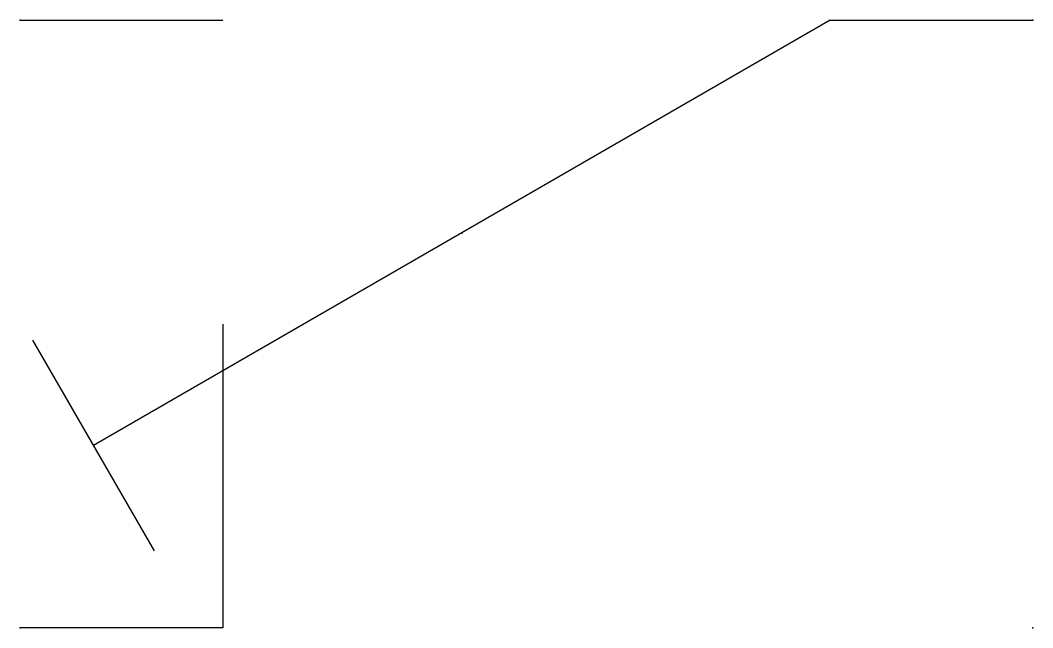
# Model space of a CAD drawing. Header units: millimetres. Extents: x -5 to 5, y -6 to 0.
import ezdxf

# ---------------------------------------------------------------- set-up
doc = ezdxf.new("R2010")
doc.units = ezdxf.units.MM
doc.layers.add('A', color=7, linetype='Continuous')
doc.layers.add('C', color=6, linetype='Continuous')

msp = doc.modelspace()

# ---------------------------------------------------------------- linework, layer by layer
at = {"transparency": 33554687}
for p, q in [((-5, 0), (-3, 0)), ((3, 0), (-4.275, -4.2)), ((3, 0), (5, 0)), ((-3, -3), (-3, -6)), ((-3.675, -5.239), (-4.875, -3.161)), ((-3, -6), (-5, -6))]:
    msp.add_line(p, q, dxfattribs=at)
at = {"layer": 'A', "color": 1, "linetype": 'Continuous', "transparency": 33554687}
msp.add_point((-0.637, -2.1), dxfattribs=at)
at = {"layer": 'C', "color": 3, "linetype": 'Continuous', "transparency": 33554687}
msp.add_point((-5, 0), dxfattribs=at)
at = {"layer": 'C', "color": 4, "linetype": 'Continuous', "transparency": 33554687}
msp.add_point((5, 0), dxfattribs=at)
at = {"layer": 'C', "color": 1, "linetype": 'Continuous', "transparency": 33554687}
msp.add_point((-5, -6), dxfattribs=at)
at = {"layer": 'C', "color": 2, "linetype": 'Continuous', "transparency": 33554687}
msp.add_point((5, -6), dxfattribs=at)

doc.saveas('drawing.dxf')
